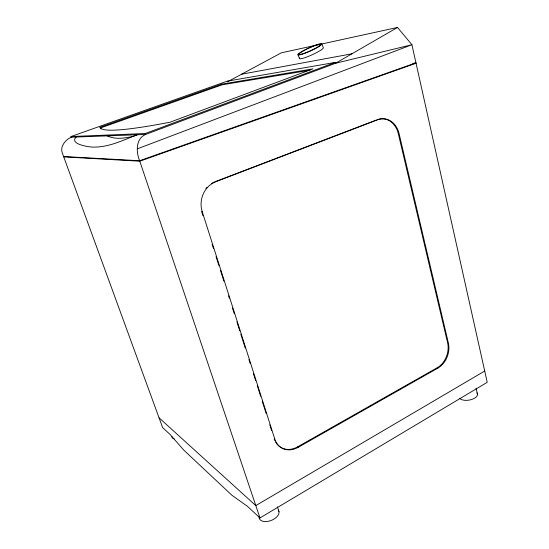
<?xml version="1.0" encoding="UTF-8"?>
<svg xmlns="http://www.w3.org/2000/svg" width="549" height="549" viewBox="0 0 549 549"><rect width="100%" height="100%" fill="white"/><g stroke="black" fill="none" stroke-linecap="round" stroke-linejoin="round"><path stroke-width="0.82" d="M137.531 148.758L411.915 44.737L335.576 63.252L145.615 134.45C135.459 138.65 136.083 152.32 139.631 160.733L415.957 62.833L411.915 44.737L397.51 27.45L320.595 44.243M298.196 54.179L299.301 53.727A11.852 1.544 -24.5 0 1 316.361 45.093A11.852 1.544 -24.5 0 1 314.927 48.587A11.852 1.544 -24.5 0 1 299.075 54.262L297.949 54.776A13.101 1.709 -24.5 0 0 315.455 48.518A13.101 1.709 -24.5 0 0 317.068 44.641A13.101 1.709 -24.5 0 0 298.196 54.179L297.949 54.776L299.548 58.558M76.194 137.037C68.584 144.312 90.42 147.4 93.906 147.111C109.21 147.166 123.141 140.208 137.072 134.773M65.352 156.314L63.732 156.863L162.607 427.554L170.197 434.595L183.812 450.146L231.918 495.246L247.469 506.343L259.965 517.947L487.231 382.317L416.046 63.245L412.663 63.746M484.712 371.042L255.807 505.595L159.059 417.83M397.51 27.45L335.576 63.252L335.343 62.401L227.279 81.156L70.979 136.536L71.246 137.223L145.615 134.45L145.279 133.517L70.979 136.536M297.565 446.886L437.217 367.755A19.325 14.665 -71.7 0 0 447.613 342.775L398.293 133.606M298.196 447.318L437.978 368.05M228.212 81.417L281.301 52.828L318.921 44.613M71.246 137.223C66.834 139.062 63.252 142.953 61.907 147.551A13.8 13.334 51.7 0 0 62.01 152.148L63.609 156.52L139.631 160.733M215.208 181.664L376.285 120.059M215.784 181.726L377.836 119.716A21.267 17.143 -87 0 1 399.075 133.579L448.368 343.043A19.352 14.679 -71.7 0 1 437.972 368.029M145.279 133.517L335.343 62.401M100.247 128.061L222.057 84.814L309.849 70.245M99.973 127.313L221.844 84.148L312.992 68.845L169.936 122.242L158.249 124.417A413.28 27.773 -16.7 0 1 100.762 128.37M63.732 156.863L139.789 161.2L416.046 63.245M134.752 135.644L137.14 134.814M134.169 136.186C125.488 138.06 115.812 139.878 107.405 135.987M241.546 74.232L351.923 53.802M414.262 63.08L415.957 62.833M100.941 128.946L100.275 128.143M99.987 127.361L100.742 128.377M321.769 43.886L323.327 47.701A13.073 1.771 -24.5 0 1 310.707 55.422A13.073 1.771 -24.5 0 1 299.788 57.947M139.789 161.2L259.965 517.947M277.417 506.796L278.974 511.544M221.844 84.148L222.057 84.814M227.279 81.156L227.492 81.801M202.238 211.763L274.829 439.179A21.514 17.376 -60.8 0 0 298.189 447.298M201.689 211.653L202.993 215.743M212.127 244.332L213.431 248.416M216.038 256.582L218.907 265.572M220.478 270.472L223.868 281.095M228.562 295.794L229.345 298.244M232.474 308.051L234.306 313.767M236.914 321.934L239.783 330.923M240.826 334.19L245.259 348.08M248.917 359.513L250.22 363.596M253.35 373.402L255.697 380.752M257.261 385.652L260.658 396.275M262.223 401.175L266.135 413.431M269.785 424.864L271.611 430.588M476.093 388.157L477.548 394.525M377.088 119.778A21.233 17.129 -87 0 1 398.306 133.599M202.217 211.77A23.257 21.15 -82.3 0 1 215.791 181.746M205.916 188.554A23.223 21.123 -82.3 0 1 206.891 187.415M211.372 183.627A23.223 21.123 -82.3 0 1 214.556 181.952M297.558 446.865A21.48 17.362 -60.8 0 1 278.288 445.445M277.801 444.951A21.48 17.362 -60.8 0 1 275.687 442.123M275.015 440.833A21.48 17.362 -60.8 0 1 274.205 438.768M278.309 510.11A10.438 6.053 -21.3 0 1 270.533 520.692A10.438 6.053 -21.3 0 1 259.149 516.616M476.923 392.816A9.326 4.598 -9.5 0 1 471.577 399.521A9.326 4.598 -9.5 0 1 459.65 398.272M174.191 438.829A8.262 3.665 -22 0 1 171.967 436.757"/></g></svg>
